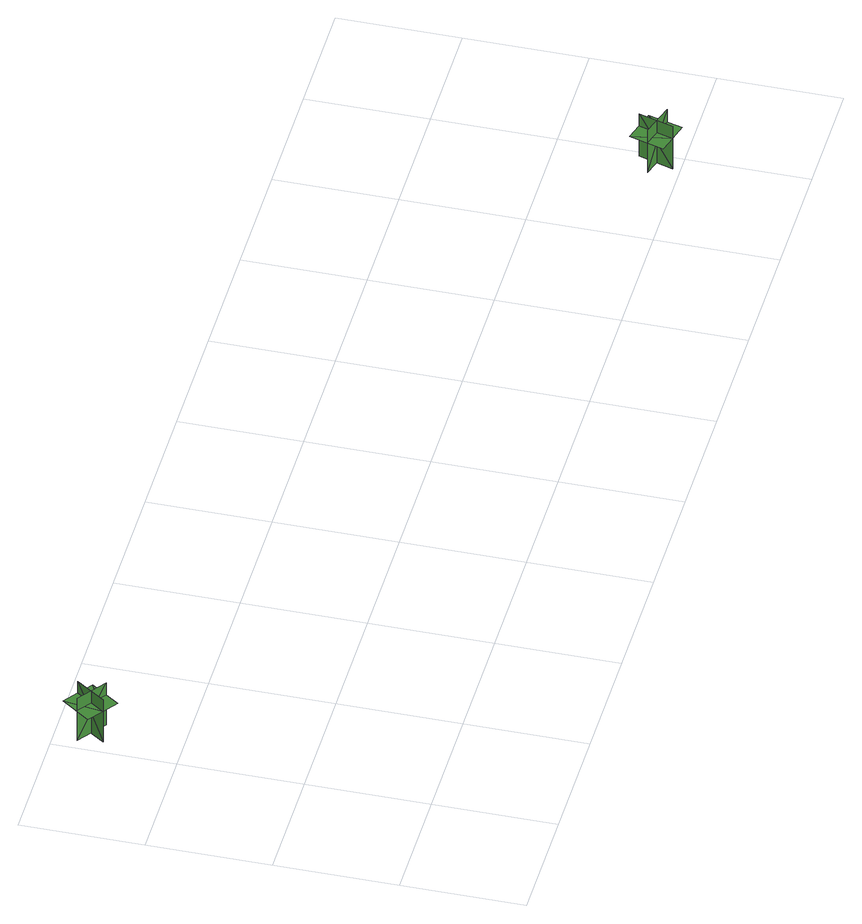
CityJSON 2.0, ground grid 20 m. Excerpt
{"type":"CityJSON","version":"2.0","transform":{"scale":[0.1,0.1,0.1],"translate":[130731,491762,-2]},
"CityObjects":{
"tree1":{"type":"SolitaryVegetationObject","geometry":[{"type":"MultiSurface","lod":"1","boundaries":[[[0,1,2]],[[0,2,3]],[[4,5,6]],[[4,6,7]],[[8,9,10]],[[8,10,11]],[[8,11,12]],[[8,12,13]]]}]},
"tree2":{"type":"SolitaryVegetationObject","geometry":[{"type":"MultiSurface","lod":"1","boundaries":[[[14,15,16]],[[14,16,17]],[[18,19,20]],[[18,20,21]],[[22,23,24]],[[22,24,25]],[[22,25,26]],[[22,26,27]]]}]}
},
"vertices":[
[20,562,7],[67,528,7],[67,528,90],[20,562,90],[26,523,7],[60,571,7],[60,571,90],[26,523,90],[26,523,67],[50,506,67],[84,554,67],[60,571,67],[36,588,67],[2,541,67],
[1554,47,9],[1610,30,9],[1610,30,92],[1554,47,92],[1572,12,9],[1589,69,9],[1589,69,92],[1572,12,92],[1572,12,69],[1601,4,69],[1617,61,69],[1589,69,69],[1560,77,69],[1544,20,69]
]}
